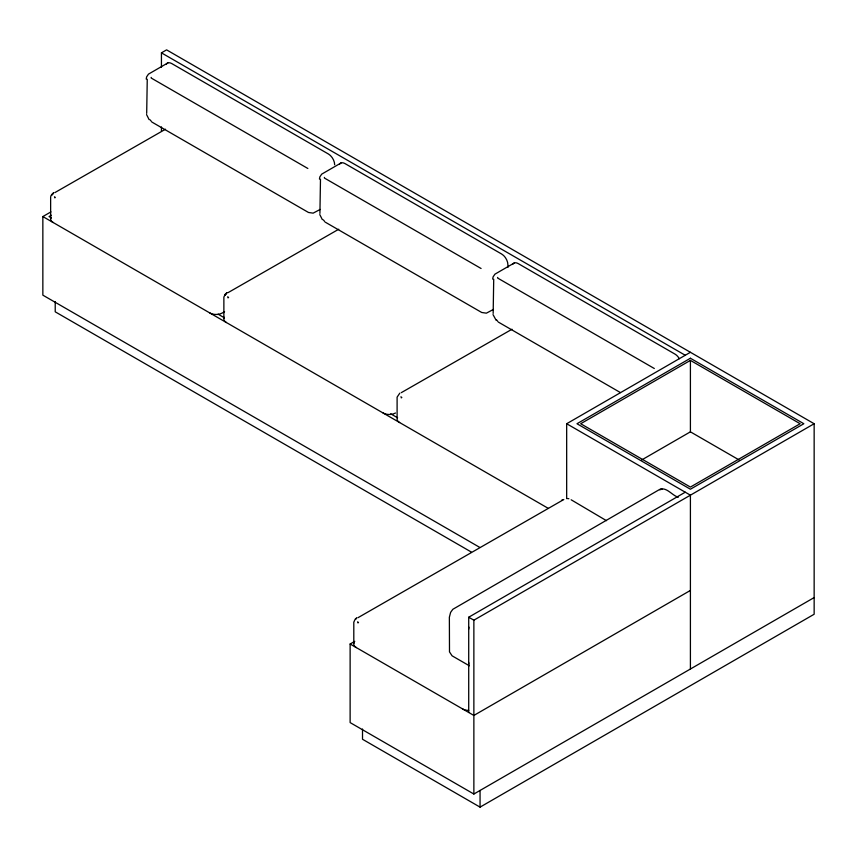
<?xml version="1.0" encoding="UTF-8"?>
<svg xmlns="http://www.w3.org/2000/svg" width="857" height="857" viewBox="0 0 857 857"><rect width="100%" height="100%" fill="white"/><g stroke="black" fill="none" stroke-linecap="round" stroke-linejoin="round"><path stroke-width="1.29" d="M151.186 77.398L151.121 77.998L307.856 168.486M324.417 177.42L324.364 178.01L481.088 268.498M497.649 277.432L497.596 278.032L654.319 368.51M146.686 113.381L147.254 79.23M319.918 213.393L320.486 179.242M493.161 313.405L493.718 279.253M146.215 79.101L146.611 76.894L148.465 74.131L167.876 62.915M319.447 179.113L319.843 176.906L321.696 174.142L341.107 162.926M492.679 279.125L493.075 276.918L494.928 274.165L514.35 262.938M399.801 393.17L397.102 397.145L397.102 418.43A8.72 5.035 0 0 0 399.63 422.555M53.595 192.814L51.913 194.989C55.834 190.736 50.445 194.7 50.638 197.11L50.638 218.396M355.634 619.332L356.758 617.876L355.216 619.129L353.802 622.171L353.802 643.468M54.784 197.849L55.341 197.442L54.452 196.767M228.016 297.872L228.583 297.454L227.683 296.779M401.247 397.884L401.815 397.466L400.915 396.802M357.937 622.921L358.505 622.503L357.605 621.828M161.437 67.403L161.437 52.845L166.59 49.867L814.15 423.733L814.15 614.244L480.059 807.133L362.511 739.259L362.511 729.007M165.519 129.214L54.816 192.632M479.759 547.398L42.85 295.151L42.85 216.564L50.949 211.893M51.345 215.236L49.042 216.564L51.356 217.903M320.175 209.429L313.137 213.147L308.488 212.472L151.764 121.983M227.18 292.623L225.295 294.08L223.87 297.122L223.87 318.418M338.751 229.226L228.058 292.644M224.566 311.68L222.274 313.009A8.752 5.056 0 0 1 209.89 313.009M493.407 309.441L486.369 313.169L481.72 312.484L324.996 222.006M511.993 329.249L401.29 392.656M566.67 498.624L566.67 423.733L690.41 352.291M690.41 360.39L580.692 423.733L690.41 487.076L800.127 423.733L690.41 360.39L690.41 431.832L738.916 459.834M563.81 499.513L357.98 617.693M641.904 459.834L690.41 431.832M814.15 597.575L473.867 794.032L350.127 722.59L350.127 644.014L354.766 641.336M468.715 712.467L468.715 617.222L685.257 492.197M468.715 617.222L473.867 620.189L814.15 423.733M690.41 590.43L473.867 715.445L350.127 644.014M571.169 499.792L606.467 520.67M567.388 498.549L568.866 498.699M562.063 499.792L562.631 500.038M161.437 52.845L685.257 355.269M498.228 322.018L620.382 392.549M566.67 423.733L690.41 495.175L690.41 669.017M678.326 497.221C672.038 495.657 666.36 486.176 659.269 489.658L452.828 609.306L450.611 612.38L449.368 617.222L449.497 651.898L452.089 655.819L469.379 665.803M218.107 314.176L223.902 317.518M390.653 413.792L397.605 417.809M42.85 216.564L548.287 508.372M471.275 552.015L55.223 311.819L55.223 301.557M496.557 319.854L497.66 321.214M323.325 219.842L324.428 221.192M150.093 119.819L151.196 121.18M496.182 320.379L493.021 314.583M322.35 219.638L319.79 214.571M149.118 119.626L146.558 114.559M507.901 267.459L507.901 264.792A8.752 5.056 60 0 0 501.709 254.068L344.985 163.58A8.784 5.078 60 0 0 339.393 164.437M480.059 790.465L480.059 807.133M473.867 620.189L473.867 794.032M161.437 126.932L161.437 130.907M468.715 629.134A8.752 5.056 -60 0 1 468.929 627.153M468.929 664.186A8.752 5.056 -60 0 1 468.715 662.461M512.625 264.459A8.784 5.078 60 0 1 518.217 263.592L674.941 354.08A8.752 5.056 60 0 1 679.322 358.697M166.162 64.425A8.784 5.078 60 0 1 171.754 63.568L328.477 154.046A8.752 5.056 60 0 1 334.669 164.769M356.319 647.581A8.72 5.035 0 0 1 354.22 642.364M468.715 710.378A8.752 5.056 0 0 1 462.523 708.9M53.166 222.52A8.72 5.035 0 0 1 51.066 217.303M226.398 322.532A8.72 5.035 0 0 1 224.298 317.315M395.505 413.02A8.752 5.056 0 0 1 383.122 413.02M226.569 293.158L225.145 295.012L226.569 293.158M690.41 358.247L576.986 423.733L690.41 489.218L803.834 423.733L690.41 358.247M659.676 489.593L662.011 489.283L659.676 489.593"/></g></svg>
